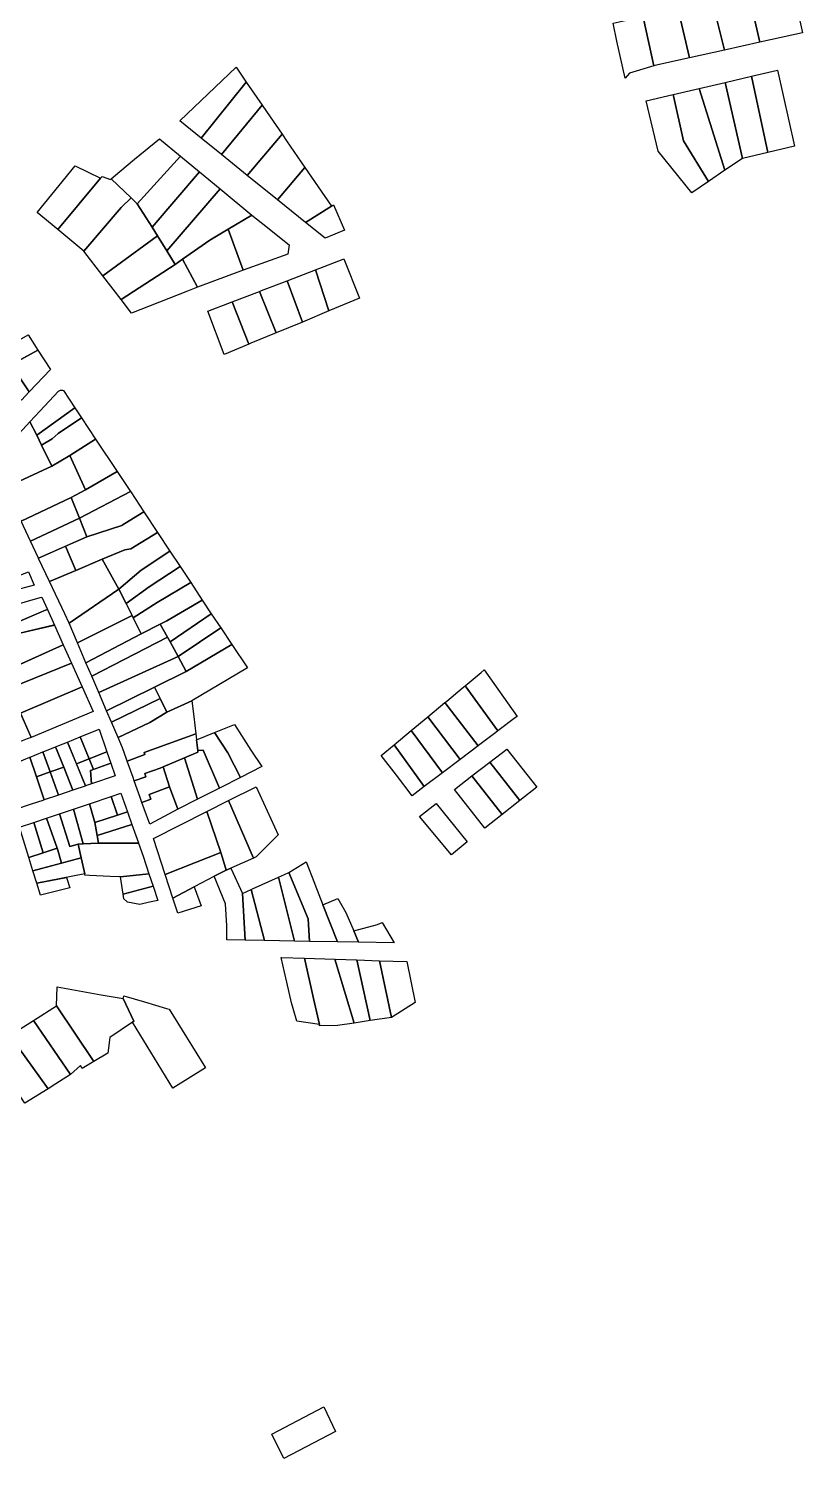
# Model space of a CAD drawing. Header units: millimetres. Extents: x 522658 to 553925, y 7796479 to 7820139.
# Drawn here: x 540691 to 541037, y 7804016 to 7804656 of the extents above; entities that cross this region are included whole.
import ezdxf

# ---------------------------------------------------------------- set-up
doc = ezdxf.new("R2010")
doc.units = ezdxf.units.MM
doc.layers.add('ZONA RESIDENCIAL 2 (ZR_2)', color=2, linetype='Continuous')

msp = doc.modelspace()

# ---------------------------------------------------------------- linework, layer by layer
at = {"layer": 'ZONA RESIDENCIAL 2 (ZR_2)'}
for points in [[(541036.97, 7804654.51), (541017.9, 7804650.26), (541012.94, 7804671.76), (541012.92, 7804671.85), (541032.24, 7804675.99), (541036.97, 7804654.51)], [(541002.11, 7804646.75), (540986.39, 7804643.25), (540981.35, 7804664.84), (540981.29, 7804665.09), (540991.95, 7804667.37), (540996.76, 7804668.4), (540996.8, 7804668.22), (541002.11, 7804646.75)], [(541017.9, 7804650.26), (541002.11, 7804646.75), (540996.8, 7804668.22), (540996.76, 7804668.4), (541012.92, 7804671.85), (541012.94, 7804671.76), (541017.9, 7804650.26)], [(540959.62, 7804636.41), (540957.62, 7804634.1), (540953.97, 7804650.76), (540952.21, 7804658.79), (540965.65, 7804661.74), (540965.72, 7804661.41), (540970.48, 7804639.67), (540959.62, 7804636.41)], [(540970.97, 7804639.82), (540970.48, 7804639.67), (540965.72, 7804661.41), (540965.65, 7804661.74), (540969.72, 7804662.61), (540981.29, 7804665.09), (540981.35, 7804664.84), (540986.39, 7804643.25), (540970.97, 7804639.82)], [(540788.05, 7804632.31), (540767.84, 7804607.24), (540758.26, 7804614.96), (540783.45, 7804639), (540788.05, 7804632.31)], [(541033.51, 7804603.69), (541021.49, 7804600.88), (541014.16, 7804635.03), (541025.86, 7804637.7), (541033.51, 7804603.69)], [(540767.84, 7804607.24), (540788.05, 7804632.31), (540795.1, 7804622.07), (540776.96, 7804599.88), (540767.84, 7804607.24)], [(541002.31, 7804592.9), (540994.9, 7804587.87), (540983.75, 7804606.11), (540979.11, 7804626.83), (540990.79, 7804629.56), (541002.31, 7804592.9)], [(541002.31, 7804592.9), (540990.79, 7804629.56), (541002.38, 7804632.27), (541010.16, 7804598.23), (541002.31, 7804592.9)], [(541021.49, 7804600.88), (541010.16, 7804598.23), (541002.38, 7804632.27), (541014.16, 7804635.03), (541021.49, 7804600.88)], [(540994.9, 7804587.87), (540987.51, 7804582.85), (540972.46, 7804601.4), (540967.11, 7804624.02), (540979.11, 7804626.83), (540983.75, 7804606.11), (540994.9, 7804587.87)], [(540776.96, 7804599.88), (540795.1, 7804622.07), (540798.7, 7804616.83), (540804.08, 7804609.01), (540788.49, 7804590.57), (540776.96, 7804599.88)], [(540731.47, 7804592.33), (540738.06, 7804597.79), (540749.2, 7804607.01), (540758.63, 7804599.24), (540739.26, 7804577.89), (540736.45, 7804580.59), (540727.57, 7804589.1), (540731.47, 7804592.33)], [(540788.49, 7804590.57), (540804.08, 7804609.01), (540806.12, 7804606.05), (540814.29, 7804594.18), (540802, 7804579.67), (540788.49, 7804590.57)], [(540767.18, 7804592.18), (540745.9, 7804567.37), (540739.26, 7804577.89), (540758.63, 7804599.24), (540767.18, 7804592.18)], [(540704.33, 7804586.08), (540711.46, 7804594.84), (540722.85, 7804589.31), (540703.64, 7804566.4), (540694.47, 7804573.98), (540704.33, 7804586.08)], [(540776.38, 7804584.58), (540752.49, 7804556.78), (540748.32, 7804563.48), (540745.9, 7804567.37), (540767.18, 7804592.18), (540776.38, 7804584.58)], [(540802, 7804579.67), (540814.29, 7804594.18), (540826.23, 7804576.83), (540814.58, 7804569.53), (540802, 7804579.67)], [(540736.45, 7804580.59), (540732, 7804576.28), (540715.4, 7804556.67), (540703.64, 7804566.4), (540722.85, 7804589.31), (540723.52, 7804590.11), (540727.24, 7804588.82), (540727.57, 7804589.1), (540736.45, 7804580.59)], [(540715.4, 7804556.67), (540732, 7804576.28), (540736.45, 7804580.59), (540739.26, 7804577.89), (540745.9, 7804567.37), (540748.32, 7804563.48), (540723.91, 7804545.53), (540715.4, 7804556.67)], [(540790.58, 7804572.83), (540779.87, 7804566.43), (540771.79, 7804561.53), (540759.56, 7804553.01), (540756.28, 7804550.7), (540752.49, 7804556.78), (540776.38, 7804584.58), (540790.58, 7804572.83)], [(540779.87, 7804566.43), (540790.58, 7804572.83), (540794.67, 7804569.45), (540807.25, 7804559.45), (540806.69, 7804555.32), (540786.69, 7804548.21), (540779.87, 7804566.43)], [(540832.08, 7804566.09), (540823.32, 7804562.48), (540814.58, 7804569.53), (540826.23, 7804576.83), (540827.06, 7804577.38), (540832.08, 7804566.09)], [(540759.56, 7804553.01), (540771.79, 7804561.53), (540779.87, 7804566.43), (540786.69, 7804548.21), (540766.14, 7804540.47), (540759.56, 7804553.01)], [(540723.91, 7804545.53), (540748.32, 7804563.48), (540752.49, 7804556.78), (540756.28, 7804550.7), (540731.97, 7804534.98), (540723.91, 7804545.53)], [(540761.67, 7804538.71), (540736.64, 7804528.86), (540731.97, 7804534.98), (540756.28, 7804550.7), (540759.56, 7804553.01), (540766.14, 7804540.47), (540761.67, 7804538.71)], [(540838.73, 7804535.67), (540825.02, 7804529.89), (540819.1, 7804548.32), (540831.43, 7804553.08), (540831.69, 7804553.18), (540838.73, 7804535.67)], [(540825.02, 7804529.89), (540813.17, 7804524.9), (540806.28, 7804543.38), (540819.1, 7804548.32), (540825.02, 7804529.89)], [(540813.17, 7804524.9), (540801.42, 7804520.07), (540794.02, 7804538.65), (540794.92, 7804539), (540806.28, 7804543.38), (540813.17, 7804524.9)], [(540789.18, 7804515.02), (540778.14, 7804510.33), (540770.84, 7804529.72), (540781.72, 7804533.91), (540789.18, 7804515.02)], [(540801.42, 7804520.07), (540790.15, 7804515.43), (540789.18, 7804515.02), (540781.72, 7804533.91), (540794.02, 7804538.65), (540801.42, 7804520.07)], [(540664.88, 7804496.05), (540662.68, 7804499.09), (540657.24, 7804495.65), (540655.21, 7804498.18), (540671.89, 7804508.58), (540690.4, 7804519.17), (540694.77, 7804512.37), (540664.88, 7804496.05)], [(540690.92, 7804493.59), (540682.73, 7804505.8), (540694.77, 7804512.37), (540700.34, 7804503.69), (540690.92, 7804493.59)], [(540690.92, 7804493.59), (540687.45, 7804489.88), (540674.5, 7804501.3), (540682.73, 7804505.8), (540690.92, 7804493.59)], [(540711.3, 7804486.49), (540694.22, 7804474.21), (540691.23, 7804480.25), (540695.63, 7804484.98), (540703.96, 7804493.93), (540704.24, 7804494.12), (540704.54, 7804494.26), (540704.86, 7804494.35), (540705.18, 7804494.4), (540705.52, 7804494.39), (540705.84, 7804494.33), (540706.16, 7804494.23), (540711.3, 7804486.49)], [(540714.27, 7804482.03), (540703.84, 7804474.97), (540701.22, 7804472.62), (540696.4, 7804469.81), (540694.22, 7804474.21), (540711.3, 7804486.49), (540714.27, 7804482.03)], [(540694.83, 7804457.47), (540680.39, 7804450.73), (540676.08, 7804460.04), (540675.99, 7804460.24), (540675.78, 7804460.86), (540675.67, 7804461.51), (540675.66, 7804462.17), (540675.76, 7804462.82), (540675.95, 7804463.45), (540676.25, 7804464.04), (540676.63, 7804464.57), (540686.37, 7804475.03), (540691.23, 7804480.25), (540694.22, 7804474.21), (540696.4, 7804469.81), (540701.06, 7804460.38), (540694.83, 7804457.47)], [(540696.4, 7804469.81), (540701.22, 7804472.62), (540703.84, 7804474.97), (540714.27, 7804482.03), (540720.62, 7804472.47), (540709.03, 7804465.13), (540701.06, 7804460.38), (540696.4, 7804469.81)], [(540730.27, 7804457.96), (540716.13, 7804449.72), (540709.03, 7804465.13), (540720.62, 7804472.47), (540730.27, 7804457.96)], [(540716.13, 7804449.72), (540709.61, 7804446.24), (540687.33, 7804435.75), (540680.39, 7804450.73), (540701.06, 7804460.38), (540709.03, 7804465.13), (540716.13, 7804449.72)], [(540736.19, 7804449.04), (540713.34, 7804437.03), (540709.61, 7804446.24), (540716.13, 7804449.72), (540730.27, 7804457.96), (540736.19, 7804449.04)], [(540713.34, 7804437.03), (540691.47, 7804426.81), (540687.33, 7804435.75), (540709.61, 7804446.24), (540713.34, 7804437.03)], [(540713.34, 7804437.03), (540736.19, 7804449.04), (540736.32, 7804448.84), (540742.18, 7804439.96), (540741.38, 7804439.46), (540732.44, 7804433.85), (540732.36, 7804433.8), (540716.73, 7804428.66), (540713.34, 7804437.03)], [(540748.34, 7804430.63), (540736.35, 7804423.37), (540733.73, 7804422.93), (540723.58, 7804418.64), (540711.81, 7804413.66), (540707.12, 7804424.45), (540716.73, 7804428.66), (540732.36, 7804433.8), (540732.44, 7804433.85), (540741.38, 7804439.46), (540742.18, 7804439.96), (540748.34, 7804430.63)], [(540691.47, 7804426.81), (540713.34, 7804437.03), (540716.73, 7804428.66), (540695.01, 7804419.15), (540691.47, 7804426.81)], [(540753.88, 7804422.24), (540741.04, 7804413.76), (540731.05, 7804405.18), (540723.58, 7804418.64), (540733.73, 7804422.93), (540736.35, 7804423.37), (540748.34, 7804430.63), (540753.88, 7804422.24)], [(540711.81, 7804413.66), (540700, 7804408.67), (540695.11, 7804418.93), (540695.01, 7804419.15), (540707.12, 7804424.45), (540711.81, 7804413.66)], [(540731.05, 7804405.18), (540708.71, 7804389.96), (540706.88, 7804394.23), (540700, 7804408.67), (540711.81, 7804413.66), (540723.58, 7804418.64), (540731.05, 7804405.18)], [(540731.05, 7804405.18), (540741.04, 7804413.76), (540753.88, 7804422.24), (540758.41, 7804415.37), (540744.64, 7804406.28), (540734.22, 7804398.84), (540731.05, 7804405.18)], [(540681.13, 7804409.27), (540690.5, 7804413.04), (540693.13, 7804407.03), (540683.03, 7804404.34), (540681.13, 7804409.27)], [(540734.22, 7804398.84), (540744.64, 7804406.28), (540758.41, 7804415.37), (540763.17, 7804408.16), (540748.23, 7804399.28), (540737.41, 7804392.42), (540736.91, 7804393.43), (540734.22, 7804398.84)], [(540737.41, 7804392.42), (540748.23, 7804399.28), (540763.17, 7804408.16), (540768.37, 7804400.29), (540752.41, 7804391.01), (540749.5, 7804389.55), (540741.03, 7804385.29), (540737.41, 7804392.42)], [(540695.82, 7804401.53), (540696.52, 7804401.73), (540699.01, 7804396.2), (540698.18, 7804395.84), (540684.64, 7804390.04), (540682.33, 7804397.61), (540695.82, 7804401.53)], [(540708.71, 7804389.96), (540731.05, 7804405.18), (540734.22, 7804398.84), (540736.91, 7804393.43), (540712.49, 7804381.16), (540708.71, 7804389.96)], [(540772.39, 7804394.26), (540754.01, 7804381.65), (540752.79, 7804383.79), (540749.5, 7804389.55), (540752.41, 7804391.01), (540768.37, 7804400.29), (540772.39, 7804394.26)], [(540698.18, 7804395.84), (540699.01, 7804396.2), (540702.16, 7804389.19), (540701.68, 7804389.08), (540686.06, 7804385.4), (540684.64, 7804390.04), (540697.48, 7804395.54), (540698.18, 7804395.84)], [(540712.49, 7804381.16), (540736.91, 7804393.43), (540737.41, 7804392.42), (540741.03, 7804385.29), (540716.28, 7804372.32), (540712.49, 7804381.16)], [(540754.01, 7804381.65), (540772.39, 7804394.26), (540776.62, 7804387.92), (540757.51, 7804375.09), (540754.01, 7804381.65)], [(540672.62, 7804380.61), (540672.02, 7804381.92), (540675.66, 7804382.95), (540677.99, 7804383.5), (540678.22, 7804383.55), (540702.16, 7804389.19), (540706.14, 7804380.33), (540682.94, 7804369.81), (540682.38, 7804369.55), (540680.09, 7804374.64), (540676.21, 7804372.9), (540676.1, 7804373.05), (540675.34, 7804374.7), (540672.62, 7804380.61)], [(540752.79, 7804383.79), (540718.85, 7804366.34), (540716.28, 7804372.32), (540741.03, 7804385.29), (540749.5, 7804389.55), (540752.79, 7804383.79)], [(540757.51, 7804375.09), (540776.62, 7804387.92), (540781.55, 7804380.51), (540761.09, 7804368.38), (540757.51, 7804375.09)], [(540676.21, 7804372.9), (540676.35, 7804372.96), (540680.09, 7804374.64), (540682.38, 7804369.55), (540706.14, 7804380.33), (540709.84, 7804372.1), (540682.17, 7804360.92), (540677.3, 7804371.35), (540676.21, 7804372.9)], [(540718.85, 7804366.34), (540752.79, 7804383.79), (540754.01, 7804381.65), (540757.51, 7804375.09), (540722.01, 7804358.97), (540718.85, 7804366.34)], [(540752.49, 7804350.13), (540749.52, 7804356.24), (540747.02, 7804361.39), (540761.09, 7804368.38), (540781.55, 7804380.51), (540788.64, 7804369.96), (540763.67, 7804355.28), (540752.49, 7804350.13)], [(540722.01, 7804358.97), (540757.51, 7804375.09), (540761.09, 7804368.38), (540747.02, 7804361.39), (540725.55, 7804350.73), (540722.01, 7804358.97)], [(540664.17, 7804366.26), (540675.36, 7804371.52), (540676.73, 7804372.16), (540677.3, 7804371.35), (540682.17, 7804360.92), (540687.04, 7804349.73), (540691.77, 7804338.85), (540690.04, 7804338.17), (540679.56, 7804334.04), (540677.85, 7804333.36), (540668, 7804354.62), (540662.88, 7804365.65), (540664.17, 7804366.26)], [(540682.17, 7804360.92), (540709.84, 7804372.1), (540714.6, 7804361.5), (540687.04, 7804349.73), (540682.17, 7804360.92)], [(540909.26, 7804348.27), (540908.5, 7804347.69), (540900.62, 7804341.73), (540885.99, 7804361.97), (540893.17, 7804367.95), (540894.52, 7804369.07), (540909.26, 7804348.27)], [(540687.04, 7804349.73), (540714.6, 7804361.5), (540719.54, 7804350.5), (540691.77, 7804338.85), (540691.62, 7804339.2), (540687.04, 7804349.73)], [(540749.52, 7804356.24), (540727.7, 7804345.72), (540725.55, 7804350.73), (540747.02, 7804361.39), (540749.52, 7804356.24)], [(540900.62, 7804341.73), (540899.73, 7804341.05), (540892.55, 7804335.62), (540891.8, 7804335.05), (540876.94, 7804354.43), (540877.79, 7804355.14), (540884.71, 7804360.9), (540885.99, 7804361.97), (540900.62, 7804341.73)], [(540727.7, 7804345.72), (540749.52, 7804356.24), (540752.49, 7804350.13), (540744.82, 7804345.57), (540730.68, 7804338.77), (540727.7, 7804345.72)], [(540742.7, 7804331.14), (540734.77, 7804328.23), (540734.44, 7804329.16), (540732.66, 7804334.16), (540730.68, 7804338.77), (540744.82, 7804345.57), (540752.49, 7804350.13), (540763.67, 7804355.28), (540764.52, 7804348.17), (540765.44, 7804340.52), (540742.37, 7804332.06), (540742.7, 7804331.14)], [(540891.8, 7804335.05), (540883.78, 7804328.98), (540869.32, 7804348.1), (540876.94, 7804354.43), (540891.8, 7804335.05)], [(540883.78, 7804328.98), (540875.81, 7804322.95), (540861.91, 7804341.94), (540869.32, 7804348.1), (540883.78, 7804328.98)], [(540717.73, 7804329.29), (540713.72, 7804339.07), (540722.17, 7804342.47), (540725.66, 7804332.36), (540717.73, 7804329.29)], [(540785.43, 7804320.94), (540779.75, 7804331.87), (540773.87, 7804341), (540782.84, 7804344.67), (540790.01, 7804333.11), (540795.08, 7804325.88), (540785.43, 7804320.94)], [(540867.68, 7804316.79), (540854.19, 7804335.53), (540861.91, 7804341.94), (540875.81, 7804322.95), (540867.68, 7804316.79)], [(540710.82, 7804315.34), (540710.44, 7804315.21), (540706.32, 7804325.56), (540702.72, 7804334.62), (540704.15, 7804335.2), (540708.06, 7804336.78), (540711.8, 7804327.54), (540716.02, 7804317.1), (540715.92, 7804317.07), (540710.82, 7804315.34)], [(540717.73, 7804329.29), (540711.99, 7804327.07), (540708.06, 7804336.78), (540713.72, 7804339.07), (540717.73, 7804329.29)], [(540743.14, 7804321.18), (540737.93, 7804319.34), (540737.4, 7804320.84), (540734.77, 7804328.23), (540742.7, 7804331.14), (540742.37, 7804332.06), (540765.44, 7804340.52), (540765.78, 7804337.69), (540766.35, 7804332.94), (540766.37, 7804332.31), (540760.37, 7804329.75), (540750.77, 7804325.65), (540749.45, 7804325.09), (540742.61, 7804322.68), (540743.14, 7804321.18)], [(540785.43, 7804320.94), (540776.6, 7804316.42), (540776.1, 7804316.17), (540768.71, 7804333.07), (540766.35, 7804332.94), (540765.78, 7804337.69), (540773.87, 7804341), (540779.75, 7804331.87), (540785.43, 7804320.94)], [(540867.68, 7804316.79), (540862.27, 7804312.69), (540855.23, 7804321.92), (540848.47, 7804330.78), (540854.19, 7804335.53), (540867.68, 7804316.79)], [(540691.77, 7804308.94), (540684.28, 7804306.47), (540681.27, 7804316.51), (540681.04, 7804317.28), (540678.74, 7804324.94), (540685.49, 7804327.67), (540691.22, 7804329.98), (540694.18, 7804321.18), (540697.65, 7804310.88), (540696.91, 7804310.63), (540691.77, 7804308.94)], [(540700.25, 7804323.37), (540694.18, 7804321.18), (540691.22, 7804329.98), (540691.34, 7804330.03), (540697.03, 7804332.32), (540700.25, 7804323.37)], [(540706.32, 7804325.56), (540700.25, 7804323.37), (540697.03, 7804332.32), (540697.14, 7804332.37), (540702.72, 7804334.62), (540706.32, 7804325.56)], [(540719.72, 7804324.46), (540718.38, 7804323.96), (540718.79, 7804318.04), (540716.02, 7804317.1), (540711.99, 7804327.07), (540717.73, 7804329.29), (540719.72, 7804324.46)], [(540719.72, 7804324.46), (540717.73, 7804329.29), (540725.66, 7804332.36), (540727.4, 7804327.32), (540719.72, 7804324.46)], [(540757.4, 7804306.76), (540753.66, 7804316.65), (540750.77, 7804325.65), (540760.37, 7804329.75), (540766.28, 7804311.23), (540757.4, 7804306.76)], [(540766.28, 7804311.23), (540760.37, 7804329.75), (540766.37, 7804332.31), (540766.35, 7804332.94), (540768.71, 7804333.07), (540776.1, 7804316.17), (540766.28, 7804311.23)], [(540918.16, 7804316.54), (540910.55, 7804310.56), (540897.07, 7804327.71), (540904.74, 7804333.61), (540918.16, 7804316.54)], [(540694.18, 7804321.18), (540700.25, 7804323.37), (540703.98, 7804313.02), (540697.65, 7804310.88), (540694.18, 7804321.18)], [(540700.25, 7804323.37), (540706.32, 7804325.56), (540710.44, 7804315.21), (540703.98, 7804313.02), (540700.25, 7804323.37)], [(540718.79, 7804318.04), (540718.38, 7804323.96), (540727.4, 7804327.32), (540729.36, 7804321.62), (540718.79, 7804318.04)], [(540745.36, 7804311.18), (540741.35, 7804309.72), (540740.58, 7804311.89), (540737.93, 7804319.34), (540743.14, 7804321.18), (540742.61, 7804322.68), (540749.45, 7804325.09), (540750.77, 7804325.65), (540753.66, 7804316.65), (540744.58, 7804313.34), (540745.36, 7804311.18)], [(540910.55, 7804310.56), (540902.62, 7804304.33), (540889.08, 7804321.56), (540897.07, 7804327.71), (540910.55, 7804310.56)], [(540741.35, 7804309.72), (540745.36, 7804311.18), (540744.58, 7804313.34), (540753.66, 7804316.65), (540757.4, 7804306.76), (540744.81, 7804300), (540741.35, 7804309.72)], [(540802.29, 7804295.19), (540792.54, 7804285.4), (540791.29, 7804284.81), (540780.13, 7804310.55), (540792.45, 7804316.76), (540802.29, 7804295.19)], [(540902.62, 7804304.33), (540894.82, 7804298.21), (540881.22, 7804315.51), (540889.08, 7804321.56), (540902.62, 7804304.33)], [(540730.36, 7804304.07), (540720.24, 7804300.7), (540717.89, 7804309.13), (540727.63, 7804312.4), (540730.36, 7804304.07)], [(540730.36, 7804304.07), (540727.63, 7804312.4), (540731.9, 7804313.83), (540734.83, 7804305.56), (540730.36, 7804304.07)], [(540791.29, 7804284.81), (540781.16, 7804280.35), (540779.02, 7804279.41), (540777.8, 7804283.47), (540776.64, 7804287.36), (540770.34, 7804305.61), (540780.13, 7804310.55), (540791.29, 7804284.81)], [(540886.98, 7804292.05), (540879.94, 7804286.23), (540865.59, 7804303.48), (540873.08, 7804309.25), (540886.98, 7804292.05)], [(540704.39, 7804304.61), (540709.08, 7804289.99), (540712.86, 7804291.09), (540714.19, 7804284.88), (540705.36, 7804282.54), (540703.67, 7804288.41), (540703.37, 7804289.24), (540698.56, 7804302.66), (540704.39, 7804304.61)], [(540709.08, 7804289.99), (540704.39, 7804304.61), (540710.66, 7804306.71), (540715.04, 7804291.18), (540712.86, 7804291.09), (540709.08, 7804289.99)], [(540715.04, 7804291.18), (540710.66, 7804306.71), (540717.89, 7804309.13), (540720.24, 7804300.7), (540721.3, 7804294.9), (540721.89, 7804291.48), (540715.04, 7804291.18)], [(540720.24, 7804300.7), (540730.36, 7804304.07), (540734.83, 7804305.56), (540736.83, 7804299.89), (540721.3, 7804294.9), (540720.24, 7804300.7)], [(540765.33, 7804282.88), (540751.73, 7804277.51), (540746.53, 7804293.6), (540770.34, 7804305.61), (540776.64, 7804287.36), (540765.33, 7804282.88)], [(540697.2, 7804287.2), (540690.72, 7804285.05), (540686.56, 7804298.63), (540693, 7804300.79), (540697.2, 7804287.2)], [(540697.2, 7804287.2), (540693, 7804300.79), (540698.56, 7804302.66), (540703.37, 7804289.24), (540697.2, 7804287.2)], [(540739.79, 7804291.51), (540721.89, 7804291.48), (540721.3, 7804294.9), (540736.83, 7804299.89), (540739.77, 7804291.58), (540739.79, 7804291.51)], [(540721.89, 7804291.48), (540739.79, 7804291.51), (540741.89, 7804285.59), (540744.47, 7804277.75), (540731.75, 7804276.37), (540727.07, 7804276.59), (540717.94, 7804277.02), (540715.84, 7804277.12), (540715.72, 7804277.7), (540714.19, 7804284.88), (540712.86, 7804291.09), (540715.04, 7804291.18), (540721.89, 7804291.48)], [(540703.67, 7804288.41), (540705.36, 7804282.54), (540692.53, 7804279.13), (540690.72, 7804285.05), (540697.2, 7804287.2), (540703.37, 7804289.24), (540703.67, 7804288.41)], [(540692.53, 7804279.13), (540714.19, 7804284.88), (540715.72, 7804277.7), (540694.25, 7804273.52), (540692.53, 7804279.13)], [(540764.77, 7804271.93), (540755.16, 7804266.9), (540751.73, 7804277.51), (540765.33, 7804282.88), (540776.64, 7804287.36), (540777.8, 7804283.47), (540779.02, 7804279.41), (540773.73, 7804276.62), (540773.46, 7804276.48), (540767.86, 7804273.55), (540764.77, 7804271.93)], [(540746.3, 7804272.21), (540732.97, 7804268.62), (540731.75, 7804276.37), (540744.47, 7804277.75), (540746.3, 7804272.21)], [(540779.33, 7804248.13), (540779.3, 7804254.51), (540778.67, 7804264.27), (540773.73, 7804276.62), (540779.02, 7804279.41), (540781.16, 7804280.35), (540786.4, 7804268.94), (540787.55, 7804247.98), (540779.33, 7804248.13)], [(540816.38, 7804247.46), (540809.7, 7804247.58), (540802.43, 7804276.21), (540805.12, 7804277.45), (540807.12, 7804278.38), (540815.77, 7804257.51), (540816.38, 7804247.46)], [(540818.71, 7804273.14), (540822.34, 7804263.9), (540828.89, 7804247.23), (540816.38, 7804247.46), (540815.77, 7804257.51), (540807.12, 7804278.38), (540814.82, 7804283.05), (540818.57, 7804273.5), (540818.71, 7804273.14)], [(540709.06, 7804271.47), (540695.89, 7804268.17), (540694.25, 7804273.52), (540707.63, 7804276.12), (540709.06, 7804271.47)], [(540748.42, 7804265.79), (540745.47, 7804265.14), (540744.77, 7804264.99), (540740.35, 7804264.03), (540734.83, 7804265.06), (540734.59, 7804265.29), (540733.3, 7804266.52), (540732.97, 7804268.62), (540746.3, 7804272.21), (540748.42, 7804265.79)], [(540767.86, 7804263.45), (540757.37, 7804260.07), (540755.16, 7804266.9), (540764.77, 7804271.93), (540767.86, 7804263.45)], [(540796.26, 7804247.82), (540790.25, 7804270.69), (540790.87, 7804270.97), (540802.43, 7804276.21), (540809.7, 7804247.58), (540796.26, 7804247.82)], [(540796.26, 7804247.82), (540787.55, 7804247.98), (540786.4, 7804268.94), (540790.25, 7804270.69), (540796.26, 7804247.82)], [(540832.67, 7804260.36), (540836.14, 7804252.2), (540838.32, 7804247.06), (540828.89, 7804247.23), (540822.34, 7804263.9), (540828.96, 7804266.74), (540832.67, 7804260.36)], [(540854.29, 7804246.78), (540838.32, 7804247.06), (540836.14, 7804252.2), (540846.77, 7804254.99), (540848.88, 7804255.93), (540854.29, 7804246.78)], [(540810.63, 7804211.69), (540809.04, 7804217.41), (540808.36, 7804219.99), (540806.25, 7804229.16), (540805.19, 7804233.74), (540803.71, 7804240.33), (540803.82, 7804240.33), (540814.15, 7804239.98), (540818.15, 7804221.96), (540818.17, 7804221.88), (540820.76, 7804210.2), (540810.63, 7804211.69)], [(540827.62, 7804239.52), (540836.35, 7804210.92), (540828.9, 7804209.8), (540820.81, 7804209.6), (540820.76, 7804210.2), (540818.17, 7804221.88), (540818.15, 7804221.96), (540814.15, 7804239.98), (540827.62, 7804239.52)], [(540837.57, 7804239.18), (540843.47, 7804212), (540836.35, 7804210.92), (540827.62, 7804239.52), (540837.57, 7804239.18)], [(540847.75, 7804238.84), (540853.04, 7804213.44), (540843.47, 7804212), (540837.57, 7804239.18), (540847.75, 7804238.84)], [(540859.97, 7804238.43), (540863.66, 7804220.12), (540853.04, 7804213.44), (540847.75, 7804238.84), (540859.97, 7804238.43)], [(540703.45, 7804227.07), (540713.23, 7804225.34), (540723.12, 7804223.6), (540732.88, 7804221.88), (540737.69, 7804211.77), (540737.08, 7804211.35), (540727, 7804204.46), (540726.14, 7804197.45), (540719.79, 7804193.67), (540703.08, 7804218.61), (540703.45, 7804227.07)], [(540753.48, 7804217.12), (540769.81, 7804190.79), (540755.22, 7804181.74), (540737.08, 7804211.35), (540737.69, 7804211.77), (540732.88, 7804221.88), (540733.2, 7804223.1), (540742.53, 7804220.35), (540752.34, 7804217.46), (540753.48, 7804217.12)], [(540714.64, 7804190.6), (540713.85, 7804191.91), (540709.35, 7804187.78), (540692.75, 7804212.03), (540703.08, 7804218.61), (540719.79, 7804193.67), (540714.64, 7804190.6)], [(540709.35, 7804187.78), (540702.81, 7804183.64), (540699.33, 7804181.47), (540682.15, 7804205.28), (540692.75, 7804212.03), (540709.35, 7804187.78)], [(540699.33, 7804181.47), (540688.91, 7804174.99), (540672.62, 7804199.21), (540682.15, 7804205.28), (540699.33, 7804181.47)], [(540827.97, 7804027.91), (540804.92, 7804015.89), (540799.42, 7804026.7), (540822.74, 7804039.06), (540827.97, 7804027.91)]]:
    msp.add_lwpolyline(points, close=True, dxfattribs=at)

doc.saveas('drawing.dxf')
